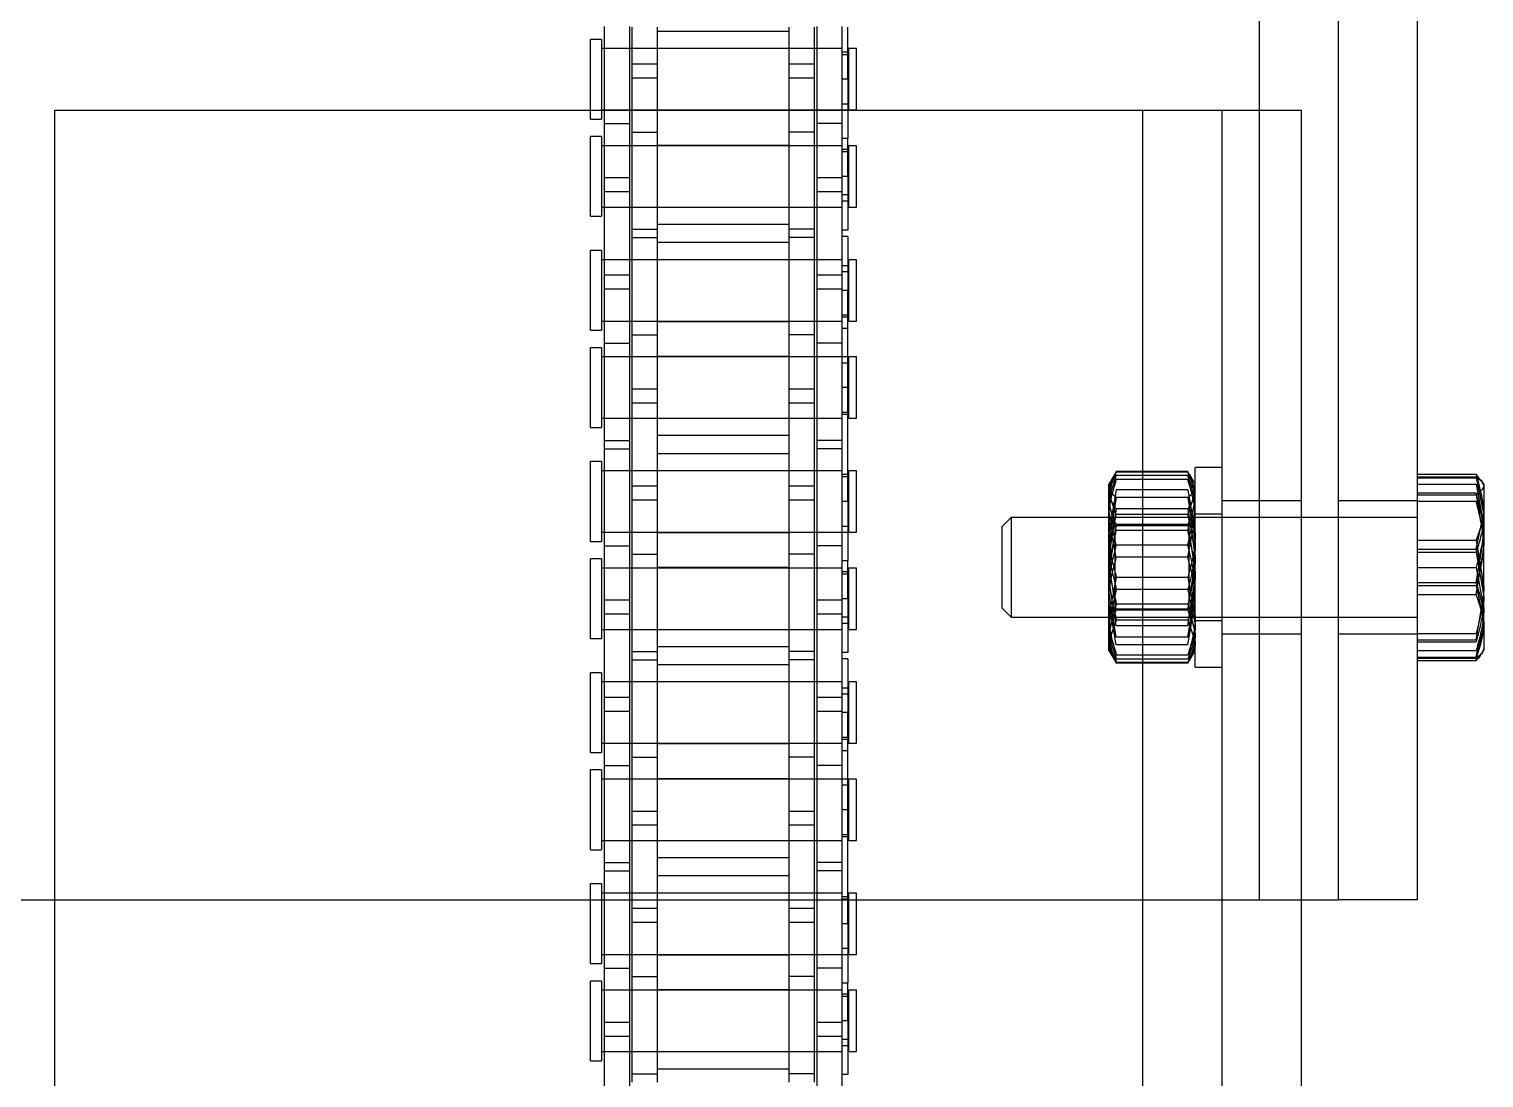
# Model space of a CAD drawing. Header units: metres. Extents: x 0 to 63075, y 0 to 44550.
# Drawn here: x 14313.6 to 14401.1, y 30007.1 to 30070.2 of the extents above; entities that cross this region are included whole.
import ezdxf

# ---------------------------------------------------------------- set-up
doc = ezdxf.new("R2010")
doc.units = ezdxf.units.M
doc.header["$LTSCALE"] = 75
doc.linetypes.add('HIDDEN2', pattern=[4.7625, 3.175, -1.5875])
for name, color, linetype in [('SDM', 7, 'Continuous'), ('SL4', 4, 'Continuous'), ('ST1', 7, 'HIDDEN2')]:
    doc.layers.add(name, color=color, linetype=linetype)

# ---------------------------------------------------------------- blocks, each defined once
blk = doc.blocks.new('A$Ca53c419a')
at = {"layer": 'SL4'}
for p, q in [((3617.213, 420.765), (3617.213, 281.235)), ((2339.738, 281.235), (3664.713, 281.235)), ((3664.713, 281.235), (3664.713, 215.76)), ((3664.713, 249), (3668.974, 249)), ((3668.974, 248.342), (3668.974, 249)), ((3668.974, 248.342), (3664.713, 248.342)), ((3664.713, 248.157), (3669.75, 248.157)), ((3664.73, 248.342), (3664.73, 248.157)), ((3668.42, 248.157), (3668.42, 248.342)), ((3664.713, 246.637), (3669.75, 246.637)), ((3664.713, 246.485), (3669.713, 246.485)), ((3664.73, 246.637), (3664.73, 246.485)), ((3668.42, 246.485), (3668.42, 246.637)), ((3664.713, 244.965), (3669.713, 244.965)), ((3664.713, 237.035), (3669.713, 237.035)), ((3664.713, 235.515), (3669.713, 235.515)), ((3664.713, 235.363), (3669.75, 235.363)), ((3664.73, 235.515), (3664.73, 235.363)), ((3668.42, 235.363), (3668.42, 235.515)), ((3664.713, 233.843), (3669.75, 233.843)), ((3666.575, 233.511), (3666.575, 233.843)), ((3666.575, 233.511), (3664.713, 233.511)), ((3664.73, 233.474), (3664.73, 233)), ((3668.42, 233.474), (3664.73, 233.474)), ((3664.73, 233), (3668.42, 233)), ((3665.099, 233.511), (3665.099, 233.474)), ((3666.575, 233.511), (3669.713, 233.511)), ((3668.051, 233.474), (3668.051, 233.511)), ((3668.42, 233), (3668.42, 233.474)), ((2339.738, 215.76), (3664.713, 215.76)), ((3664.713, 215.76), (3664.713, 206.235)), ((3669.713, 208.763), (3664.713, 208.763)), ((3664.713, 206.235), (2339.738, 206.235)), ((3617.213, 206.235), (3617.213, 204)), ((3634.213, 206.235), (3634.213, 204)), ((3640.213, 204), (3640.213, 206.235)), ((3617.213, 199.238), (3617.213, 204)), ((3717.213, 204), (3617.213, 204)), ((3717.213, 199.238), (3617.213, 199.238)), ((3631.6, 199.238), (3631.6, 195.684)), ((3631.758, 199.238), (3631.758, 195.684)), ((3636.123, 199.238), (3636.123, 195.684)), ((3641.578, 199.238), (3641.578, 195.684)), ((3642.667, 199.238), (3642.667, 195.684)), ((3642.825, 199.238), (3642.825, 195.684)), ((3631.722, 195.57), (3631.6, 195.684)), ((3632.121, 195.29), (3632.213, 195.238)), ((3636.123, 195.684), (3633.94, 195.238)), ((3641.578, 195.684), (3638.85, 195.238)), ((3642.825, 195.684), (3642.633, 195.641)), ((3642.683, 195.588), (3642.825, 195.684)), ((3633.94, 195.238), (3632.221, 195.238)), ((3633.94, 195.238), (3638.85, 195.238)), ((3642.123, 195.238), (3638.85, 195.238))]:
    blk.add_line(p, q, dxfattribs=at)
for points, knots in [([(3633.94, 195.238), (3633.889, 195.238), (3633.151, 195.244), (3632.429, 195.472), (3631.758, 195.684)], [0, 0, 0, 0, 0.070201, 1, 1, 1, 1]), ([(3631.758, 195.684), (3631.896, 195.501), (3632.075, 195.264), (3632.26, 195.242), (3632.302, 195.238)], [0, 0, 0, 0, 0.768151, 1, 1, 1, 1]), ([(3638.85, 195.238), (3638.786, 195.238), (3637.865, 195.244), (3636.962, 195.472), (3636.123, 195.684)], [0, 0, 0, 0, 0.070201, 1, 1, 1, 1]), ([(3642.123, 195.238), (3642.08, 195.242), (3641.896, 195.264), (3641.716, 195.501), (3641.578, 195.684)], [0, 0, 0, 0, 0.231849, 1, 1, 1, 1]), ([(3642.667, 195.684), (3642.63, 195.628), (3642.453, 195.365), (3642.268, 195.294), (3642.123, 195.238)], [0, 0, 0, 0, 0.211001, 1, 1, 1, 1])]:
    blk.add_open_spline(points, degree=3, knots=knots, dxfattribs=at)
at = {"layer": 'ST1'}
for p, q in [((3617.213, 281.235), (3617.213, 208.763)), ((3607.529, 249), (3612.326, 249)), ((3607.529, 249), (3607.529, 248.342)), ((3612.326, 248.342), (3612.326, 249)), ((3613.377, 249), (3618.174, 249)), ((3613.377, 249), (3613.377, 248.342)), ((3618.174, 248.342), (3618.174, 249)), ((3620.229, 249), (3625.026, 249)), ((3620.229, 249), (3620.229, 248.342)), ((3625.026, 248.342), (3625.026, 249)), ((3626.077, 249), (3630.874, 249)), ((3626.077, 249), (3626.077, 248.342)), ((3630.874, 248.342), (3630.874, 249)), ((3632.928, 249), (3637.725, 249)), ((3632.928, 249), (3632.928, 248.342)), ((3637.725, 248.342), (3637.725, 249)), ((3638.777, 249), (3643.574, 249)), ((3638.777, 249), (3638.777, 248.342)), ((3643.574, 248.342), (3643.574, 249)), ((3645.628, 249), (3650.425, 249)), ((3645.628, 249), (3645.628, 248.342)), ((3650.425, 248.342), (3650.425, 249)), ((3651.477, 249), (3656.274, 249)), ((3651.477, 249), (3651.477, 248.342)), ((3656.274, 248.342), (3656.274, 249)), ((3658.328, 249), (3663.125, 249)), ((3658.328, 249), (3658.328, 248.342)), ((3663.125, 248.342), (3663.125, 249)), ((3664.177, 249), (3664.713, 249)), ((3664.177, 249), (3664.177, 248.342)), ((3599.9, 248.157), (3608.995, 248.157)), ((3612.326, 248.342), (3607.529, 248.342)), ((3608.082, 248.342), (3608.082, 233.843)), ((3608.082, 248.157), (3608.082, 246.637)), ((3608.995, 248.157), (3609.855, 248.157)), ((3608.995, 246.637), (3608.995, 248.157)), ((3609.855, 248.157), (3618.95, 248.157)), ((3609.855, 248.157), (3609.855, 246.637)), ((3611.772, 233.843), (3611.772, 248.342)), ((3611.772, 246.637), (3611.772, 248.157)), ((3613.102, 248.157), (3613.102, 246.637)), ((3618.174, 248.342), (3613.377, 248.342)), ((3613.93, 248.342), (3613.93, 233.843)), ((3613.93, 248.157), (3613.93, 246.637)), ((3617.62, 233.843), (3617.62, 248.342)), ((3617.62, 246.637), (3617.62, 248.157)), ((3618.95, 248.157), (3618.95, 246.637)), ((3618.95, 248.157), (3625.3, 248.157)), ((3619.452, 248.157), (3619.452, 246.637)), ((3625.026, 248.342), (3620.229, 248.342)), ((3620.782, 248.342), (3620.782, 233.843)), ((3620.782, 248.157), (3620.782, 246.637)), ((3624.472, 233.843), (3624.472, 248.342)), ((3624.472, 246.637), (3624.472, 248.157)), ((3625.3, 248.157), (3625.3, 246.637)), ((3625.3, 248.157), (3634.395, 248.157)), ((3630.874, 248.342), (3626.077, 248.342)), ((3626.63, 248.342), (3626.63, 233.843)), ((3626.63, 248.157), (3626.63, 246.637)), ((3628.547, 246.637), (3628.547, 248.157)), ((3629.407, 248.157), (3629.407, 246.637)), ((3630.32, 233.843), (3630.32, 248.342)), ((3630.32, 246.637), (3630.32, 248.157)), ((3637.725, 248.342), (3632.928, 248.342)), ((3633.482, 248.342), (3633.482, 233.843)), ((3633.482, 248.157), (3633.482, 246.637)), ((3634.395, 248.157), (3635.255, 248.157)), ((3634.395, 246.637), (3634.395, 248.157)), ((3635.255, 248.157), (3644.35, 248.157)), ((3635.255, 248.157), (3635.255, 246.637)), ((3637.172, 233.843), (3637.172, 248.342)), ((3637.172, 246.637), (3637.172, 248.157)), ((3638.502, 248.157), (3638.502, 246.637)), ((3643.574, 248.342), (3638.777, 248.342)), ((3639.33, 248.342), (3639.33, 233.843)), ((3639.33, 248.157), (3639.33, 246.637)), ((3643.02, 233.843), (3643.02, 248.342)), ((3643.02, 246.637), (3643.02, 248.157)), ((3644.35, 248.157), (3644.35, 246.637)), ((3644.35, 248.157), (3650.7, 248.157)), ((3644.852, 248.157), (3644.852, 246.637)), ((3650.425, 248.342), (3645.628, 248.342)), ((3646.182, 248.342), (3646.182, 233.843)), ((3646.182, 248.157), (3646.182, 246.637)), ((3649.872, 233.843), (3649.872, 248.342)), ((3649.872, 246.637), (3649.872, 248.157)), ((3650.7, 248.157), (3650.7, 246.637)), ((3650.7, 248.157), (3659.795, 248.157)), ((3656.274, 248.342), (3651.477, 248.342)), ((3652.03, 248.342), (3652.03, 233.843)), ((3652.03, 248.157), (3652.03, 246.637)), ((3653.947, 246.637), (3653.947, 248.157)), ((3654.807, 248.157), (3654.807, 246.637)), ((3655.72, 233.843), (3655.72, 248.342)), ((3655.72, 246.637), (3655.72, 248.157)), ((3663.125, 248.342), (3658.328, 248.342)), ((3658.882, 248.342), (3658.882, 233.843)), ((3658.882, 248.157), (3658.882, 246.637)), ((3659.795, 248.157), (3660.655, 248.157)), ((3659.795, 246.637), (3659.795, 248.157)), ((3660.655, 248.157), (3664.713, 248.157)), ((3660.655, 248.157), (3660.655, 246.637)), ((3662.572, 233.843), (3662.572, 248.342)), ((3662.572, 246.637), (3662.572, 248.157)), ((3663.902, 248.157), (3663.902, 246.637)), ((3664.713, 248.342), (3664.177, 248.342)), ((3664.73, 248.157), (3664.73, 246.637)), ((3664.73, 248.157), (3664.73, 246.637)), ((3668.42, 246.637), (3668.42, 248.157)), ((3668.42, 246.637), (3668.42, 248.157)), ((3599.9, 246.637), (3608.995, 246.637)), ((3606.25, 246.485), (3612.6, 246.485)), ((3606.752, 246.485), (3606.752, 244.965)), ((3608.082, 246.485), (3608.082, 244.965)), ((3608.995, 246.637), (3609.855, 246.637)), ((3609.855, 246.637), (3618.95, 246.637)), ((3611.772, 244.965), (3611.772, 246.485)), ((3612.6, 246.485), (3612.6, 244.965)), ((3612.6, 246.485), (3621.695, 246.485)), ((3613.93, 246.485), (3613.93, 244.965)), ((3615.847, 244.965), (3615.847, 246.485)), ((3616.707, 246.485), (3616.707, 244.965)), ((3617.62, 244.965), (3617.62, 246.485)), ((3618.95, 246.637), (3625.3, 246.637)), ((3620.782, 246.485), (3620.782, 244.965)), ((3621.695, 246.485), (3622.555, 246.485)), ((3621.695, 244.965), (3621.695, 246.485)), ((3622.555, 246.485), (3631.65, 246.485)), ((3622.555, 246.485), (3622.555, 244.965)), ((3624.472, 244.965), (3624.472, 246.485)), ((3625.3, 246.637), (3634.395, 246.637)), ((3625.802, 246.485), (3625.802, 244.965)), ((3626.63, 246.485), (3626.63, 244.965)), ((3630.32, 244.965), (3630.32, 246.485)), ((3631.65, 246.485), (3631.65, 244.965)), ((3631.65, 246.485), (3638, 246.485)), ((3632.152, 246.485), (3632.152, 244.965)), ((3633.482, 246.485), (3633.482, 244.965)), ((3634.395, 246.637), (3635.255, 246.637)), ((3635.255, 246.637), (3644.35, 246.637)), ((3637.172, 244.965), (3637.172, 246.485)), ((3638, 246.485), (3638, 244.965)), ((3638, 246.485), (3647.095, 246.485)), ((3639.33, 246.485), (3639.33, 244.965)), ((3641.247, 244.965), (3641.247, 246.485)), ((3642.107, 246.485), (3642.107, 244.965)), ((3643.02, 244.965), (3643.02, 246.485)), ((3644.35, 246.637), (3650.7, 246.637)), ((3646.182, 246.485), (3646.182, 244.965)), ((3647.095, 246.485), (3647.955, 246.485)), ((3647.095, 244.965), (3647.095, 246.485)), ((3647.955, 246.485), (3657.05, 246.485)), ((3647.955, 246.485), (3647.955, 244.965)), ((3649.872, 244.965), (3649.872, 246.485)), ((3650.7, 246.637), (3659.795, 246.637)), ((3651.202, 246.485), (3651.202, 244.965)), ((3652.03, 246.485), (3652.03, 244.965)), ((3655.72, 244.965), (3655.72, 246.485)), ((3657.05, 246.485), (3657.05, 244.965)), ((3657.05, 246.485), (3663.4, 246.485)), ((3657.552, 246.485), (3657.552, 244.965)), ((3658.882, 246.485), (3658.882, 244.965)), ((3659.795, 246.637), (3660.655, 246.637)), ((3660.655, 246.637), (3664.713, 246.637)), ((3662.572, 244.965), (3662.572, 246.485)), ((3663.4, 246.485), (3663.4, 244.965)), ((3663.4, 246.485), (3664.713, 246.485)), ((3664.73, 246.485), (3664.73, 235.515)), ((3664.73, 246.485), (3664.73, 244.965)), ((3666.647, 244.965), (3666.647, 246.485)), ((3667.507, 246.485), (3667.507, 244.965)), ((3668.42, 235.515), (3668.42, 246.485)), ((3668.42, 244.965), (3668.42, 246.485)), ((3606.25, 244.965), (3612.6, 244.965)), ((3607.035, 237.035), (3607.035, 244.965)), ((3608.082, 244.965), (3608.082, 237.035)), ((3611.772, 237.035), (3611.772, 244.965)), ((3611.815, 244.965), (3611.815, 237.035)), ((3612.6, 244.965), (3621.695, 244.965)), ((3613.887, 237.035), (3613.887, 244.965)), ((3613.93, 244.965), (3613.93, 237.035)), ((3617.62, 237.035), (3617.62, 244.965)), ((3618.667, 244.965), (3618.667, 237.035)), ((3619.735, 237.035), (3619.735, 244.965)), ((3620.782, 244.965), (3620.782, 237.035)), ((3621.695, 244.965), (3622.555, 244.965)), ((3622.555, 244.965), (3631.65, 244.965)), ((3624.472, 237.035), (3624.472, 244.965)), ((3624.515, 244.965), (3624.515, 237.035)), ((3626.587, 237.035), (3626.587, 244.965)), ((3626.63, 244.965), (3626.63, 237.035)), ((3630.32, 237.035), (3630.32, 244.965)), ((3631.367, 244.965), (3631.367, 237.035)), ((3631.65, 244.965), (3638, 244.965)), ((3632.435, 237.035), (3632.435, 244.965)), ((3633.482, 244.965), (3633.482, 237.035)), ((3637.172, 237.035), (3637.172, 244.965)), ((3637.215, 244.965), (3637.215, 237.035)), ((3638, 244.965), (3647.095, 244.965)), ((3639.287, 237.035), (3639.287, 244.965)), ((3639.33, 244.965), (3639.33, 237.035)), ((3643.02, 237.035), (3643.02, 244.965)), ((3644.067, 244.965), (3644.067, 237.035)), ((3645.135, 237.035), (3645.135, 244.965)), ((3646.182, 244.965), (3646.182, 237.035)), ((3647.095, 244.965), (3647.955, 244.965)), ((3647.955, 244.965), (3657.05, 244.965)), ((3649.872, 237.035), (3649.872, 244.965)), ((3649.915, 244.965), (3649.915, 237.035)), ((3651.987, 237.035), (3651.987, 244.965)), ((3652.03, 244.965), (3652.03, 237.035)), ((3655.72, 237.035), (3655.72, 244.965)), ((3656.767, 244.965), (3656.767, 237.035)), ((3657.05, 244.965), (3663.4, 244.965)), ((3657.835, 237.035), (3657.835, 244.965)), ((3658.882, 244.965), (3658.882, 237.035)), ((3662.572, 237.035), (3662.572, 244.965)), ((3662.615, 244.965), (3662.615, 237.035)), ((3663.4, 244.965), (3664.713, 244.965)), ((3664.687, 237.035), (3664.687, 244.965)), ((3664.73, 244.965), (3664.73, 237.035)), ((3668.42, 237.035), (3668.42, 244.965)), ((3669.467, 244.965), (3669.467, 237.035)), ((3606.25, 237.035), (3612.6, 237.035)), ((3606.752, 235.515), (3606.752, 237.035)), ((3608.082, 237.035), (3608.082, 235.515)), ((3611.772, 235.515), (3611.772, 237.035)), ((3612.6, 235.515), (3612.6, 237.035)), ((3612.6, 237.035), (3621.695, 237.035)), ((3613.93, 237.035), (3613.93, 235.515)), ((3615.847, 235.515), (3615.847, 237.035)), ((3616.707, 237.035), (3616.707, 235.515)), ((3617.62, 235.515), (3617.62, 237.035)), ((3620.782, 237.035), (3620.782, 235.515)), ((3621.695, 237.035), (3622.555, 237.035)), ((3621.695, 235.515), (3621.695, 237.035)), ((3622.555, 237.035), (3631.65, 237.035)), ((3622.555, 237.035), (3622.555, 235.515)), ((3624.472, 235.515), (3624.472, 237.035)), ((3625.802, 235.515), (3625.802, 237.035)), ((3626.63, 237.035), (3626.63, 235.515)), ((3630.32, 235.515), (3630.32, 237.035)), ((3631.65, 235.515), (3631.65, 237.035)), ((3631.65, 237.035), (3638, 237.035)), ((3632.152, 235.515), (3632.152, 237.035)), ((3633.482, 237.035), (3633.482, 235.515)), ((3637.172, 235.515), (3637.172, 237.035)), ((3638, 235.515), (3638, 237.035)), ((3638, 237.035), (3647.095, 237.035)), ((3639.33, 237.035), (3639.33, 235.515)), ((3641.247, 235.515), (3641.247, 237.035)), ((3642.107, 237.035), (3642.107, 235.515)), ((3643.02, 235.515), (3643.02, 237.035)), ((3646.182, 237.035), (3646.182, 235.515)), ((3647.095, 237.035), (3647.955, 237.035)), ((3647.095, 235.515), (3647.095, 237.035)), ((3647.955, 237.035), (3657.05, 237.035)), ((3647.955, 237.035), (3647.955, 235.515)), ((3649.872, 235.515), (3649.872, 237.035)), ((3651.202, 235.515), (3651.202, 237.035)), ((3652.03, 237.035), (3652.03, 235.515)), ((3655.72, 235.515), (3655.72, 237.035)), ((3657.05, 235.515), (3657.05, 237.035)), ((3657.05, 237.035), (3663.4, 237.035)), ((3657.552, 235.515), (3657.552, 237.035)), ((3658.882, 237.035), (3658.882, 235.515)), ((3662.572, 235.515), (3662.572, 237.035)), ((3663.4, 235.515), (3663.4, 237.035)), ((3663.4, 237.035), (3664.713, 237.035)), ((3664.73, 237.035), (3664.73, 235.515)), ((3666.647, 235.515), (3666.647, 237.035)), ((3667.507, 237.035), (3667.507, 235.515)), ((3668.42, 235.515), (3668.42, 237.035)), ((3599.9, 235.363), (3608.995, 235.363)), ((3606.25, 235.515), (3612.6, 235.515)), ((3608.082, 235.363), (3608.082, 233.843)), ((3608.995, 235.363), (3609.855, 235.363)), ((3608.995, 233.843), (3608.995, 235.363)), ((3609.855, 235.363), (3618.95, 235.363)), ((3609.855, 235.363), (3609.855, 233.843)), ((3611.772, 233.843), (3611.772, 235.363)), ((3612.6, 235.515), (3621.695, 235.515)), ((3613.102, 233.843), (3613.102, 235.363)), ((3613.93, 235.363), (3613.93, 233.511)), ((3617.62, 233.843), (3617.62, 235.363)), ((3618.95, 233.843), (3618.95, 235.363)), ((3618.95, 235.363), (3625.3, 235.363)), ((3619.452, 233.843), (3619.452, 235.363)), ((3620.782, 235.363), (3620.782, 233.843)), ((3621.695, 235.515), (3622.555, 235.515)), ((3622.555, 235.515), (3631.65, 235.515)), ((3624.472, 233.511), (3624.472, 235.363)), ((3625.3, 233.843), (3625.3, 235.363)), ((3625.3, 235.363), (3634.395, 235.363)), ((3626.63, 235.363), (3626.63, 233.843)), ((3628.547, 233.843), (3628.547, 235.363)), ((3629.407, 235.363), (3629.407, 233.843)), ((3630.32, 233.843), (3630.32, 235.363)), ((3631.65, 235.515), (3638, 235.515)), ((3633.482, 235.363), (3633.482, 233.843)), ((3634.395, 235.363), (3635.255, 235.363)), ((3634.395, 233.843), (3634.395, 235.363)), ((3635.255, 235.363), (3644.35, 235.363)), ((3635.255, 235.363), (3635.255, 233.843)), ((3637.172, 233.843), (3637.172, 235.363)), ((3638, 235.515), (3647.095, 235.515)), ((3638.502, 233.843), (3638.502, 235.363)), ((3639.33, 235.363), (3639.33, 233.511)), ((3643.02, 233.843), (3643.02, 235.363)), ((3644.35, 233.843), (3644.35, 235.363)), ((3644.35, 235.363), (3650.7, 235.363)), ((3644.852, 233.843), (3644.852, 235.363)), ((3646.182, 235.363), (3646.182, 233.843)), ((3647.095, 235.515), (3647.955, 235.515)), ((3647.955, 235.515), (3657.05, 235.515)), ((3649.872, 233.511), (3649.872, 235.363)), ((3650.7, 233.843), (3650.7, 235.363)), ((3650.7, 235.363), (3659.795, 235.363)), ((3652.03, 235.363), (3652.03, 233.843)), ((3653.947, 233.843), (3653.947, 235.363)), ((3654.807, 235.363), (3654.807, 233.843)), ((3655.72, 233.843), (3655.72, 235.363)), ((3657.05, 235.515), (3663.4, 235.515)), ((3658.882, 235.363), (3658.882, 233.843)), ((3659.795, 235.363), (3660.655, 235.363)), ((3659.795, 233.843), (3659.795, 235.363)), ((3660.655, 235.363), (3664.713, 235.363)), ((3660.655, 235.363), (3660.655, 233.843)), ((3662.572, 233.843), (3662.572, 235.363)), ((3663.4, 235.515), (3664.713, 235.515)), ((3663.902, 233.843), (3663.902, 235.363)), ((3664.73, 235.363), (3664.73, 233.511)), ((3664.73, 235.363), (3664.73, 233.843)), ((3668.42, 233.843), (3668.42, 235.363)), ((3668.42, 233.843), (3668.42, 235.363)), ((3599.9, 233.843), (3608.995, 233.843)), ((3606.696, 233.511), (3606.696, 233.843)), ((3608.451, 233.843), (3608.451, 233.474)), ((3608.82, 233.511), (3608.82, 233.843)), ((3608.995, 233.843), (3609.855, 233.843)), ((3609.855, 233.843), (3618.95, 233.843)), ((3609.927, 233.511), (3609.927, 233.843)), ((3611.403, 233.474), (3611.403, 233.843)), ((3611.546, 233.511), (3611.546, 233.843)), ((3612.223, 233.843), (3612.223, 233.511)), ((3614.299, 233.843), (3614.299, 233.474)), ((3615.775, 233.511), (3615.775, 233.843)), ((3617.251, 233.474), (3617.251, 233.843)), ((3617.394, 233.511), (3617.394, 233.843)), ((3618.95, 233.843), (3625.3, 233.843)), ((3621.008, 233.511), (3621.008, 233.843)), ((3621.151, 233.843), (3621.151, 233.474)), ((3622.627, 233.511), (3622.627, 233.843)), ((3624.103, 233.474), (3624.103, 233.843)), ((3625.3, 233.843), (3634.395, 233.843)), ((3626.179, 233.511), (3626.179, 233.843)), ((3626.856, 233.511), (3626.856, 233.843)), ((3626.999, 233.843), (3626.999, 233.474)), ((3628.475, 233.511), (3628.475, 233.843)), ((3629.582, 233.511), (3629.582, 233.843)), ((3629.951, 233.474), (3629.951, 233.843)), ((3631.706, 233.511), (3631.706, 233.843)), ((3632.096, 233.511), (3632.096, 233.843)), ((3633.851, 233.843), (3633.851, 233.474)), ((3634.22, 233.511), (3634.22, 233.843)), ((3634.395, 233.843), (3635.255, 233.843)), ((3635.255, 233.843), (3644.35, 233.843)), ((3635.327, 233.511), (3635.327, 233.843)), ((3636.803, 233.474), (3636.803, 233.843)), ((3636.946, 233.511), (3636.946, 233.843)), ((3637.623, 233.843), (3637.623, 233.511)), ((3639.699, 233.843), (3639.699, 233.474)), ((3641.175, 233.511), (3641.175, 233.843)), ((3642.651, 233.474), (3642.651, 233.843)), ((3642.794, 233.511), (3642.794, 233.843)), ((3644.35, 233.843), (3650.7, 233.843)), ((3646.408, 233.511), (3646.408, 233.843)), ((3646.551, 233.843), (3646.551, 233.474)), ((3648.027, 233.511), (3648.027, 233.843)), ((3649.503, 233.474), (3649.503, 233.843)), ((3650.7, 233.843), (3659.795, 233.843)), ((3651.579, 233.511), (3651.579, 233.843)), ((3652.256, 233.511), (3652.256, 233.843)), ((3652.399, 233.843), (3652.399, 233.474)), ((3653.875, 233.511), (3653.875, 233.843)), ((3654.982, 233.511), (3654.982, 233.843)), ((3655.351, 233.474), (3655.351, 233.843)), ((3657.106, 233.511), (3657.106, 233.843)), ((3657.496, 233.511), (3657.496, 233.843)), ((3659.251, 233.843), (3659.251, 233.474)), ((3659.62, 233.511), (3659.62, 233.843)), ((3659.795, 233.843), (3660.655, 233.843)), ((3660.655, 233.843), (3664.713, 233.843)), ((3660.727, 233.511), (3660.727, 233.843)), ((3662.203, 233.474), (3662.203, 233.843)), ((3662.346, 233.511), (3662.346, 233.843)), ((3663.023, 233.843), (3663.023, 233.511)), ((3665.099, 233.843), (3665.099, 233.511)), ((3668.051, 233.511), (3668.051, 233.843)), ((3668.194, 233.511), (3668.194, 233.843)), ((3609.927, 233.511), (3606.696, 233.511)), ((3611.772, 233.474), (3608.082, 233.474)), ((3608.082, 233.474), (3608.082, 233)), ((3608.082, 233), (3611.772, 233)), ((3609.927, 233.511), (3612.223, 233.511)), ((3611.772, 233), (3611.772, 233.474)), ((3615.775, 233.511), (3612.223, 233.511)), ((3617.62, 233.474), (3613.93, 233.474)), ((3613.93, 233.474), (3613.93, 233)), ((3613.93, 233), (3617.62, 233)), ((3615.775, 233.511), (3628.475, 233.511)), ((3617.62, 233), (3617.62, 233.474)), ((3624.472, 233.474), (3620.782, 233.474)), ((3620.782, 233.474), (3620.782, 233)), ((3620.782, 233), (3624.472, 233)), ((3624.472, 233), (3624.472, 233.474)), ((3630.32, 233.474), (3626.63, 233.474)), ((3626.63, 233.474), (3626.63, 233)), ((3626.63, 233), (3630.32, 233)), ((3631.706, 233.511), (3628.475, 233.511)), ((3630.32, 233), (3630.32, 233.474)), ((3635.327, 233.511), (3632.096, 233.511)), ((3637.172, 233.474), (3633.482, 233.474)), ((3633.482, 233.474), (3633.482, 233)), ((3633.482, 233), (3637.172, 233)), ((3635.327, 233.511), (3637.623, 233.511)), ((3637.172, 233), (3637.172, 233.474)), ((3641.175, 233.511), (3637.623, 233.511)), ((3643.02, 233.474), (3639.33, 233.474)), ((3639.33, 233.474), (3639.33, 233)), ((3639.33, 233), (3643.02, 233)), ((3641.175, 233.511), (3653.875, 233.511)), ((3643.02, 233), (3643.02, 233.474)), ((3649.872, 233.474), (3646.182, 233.474)), ((3646.182, 233.474), (3646.182, 233)), ((3646.182, 233), (3649.872, 233)), ((3649.872, 233), (3649.872, 233.474)), ((3655.72, 233.474), (3652.03, 233.474)), ((3652.03, 233.474), (3652.03, 233)), ((3652.03, 233), (3655.72, 233)), ((3657.106, 233.511), (3653.875, 233.511)), ((3655.72, 233), (3655.72, 233.474)), ((3660.727, 233.511), (3657.496, 233.511)), ((3662.572, 233.474), (3658.882, 233.474)), ((3658.882, 233.474), (3658.882, 233)), ((3658.882, 233), (3662.572, 233)), ((3660.727, 233.511), (3663.023, 233.511)), ((3662.572, 233), (3662.572, 233.474)), ((3664.713, 233.511), (3663.023, 233.511)), ((3634.767, 224.238), (3634.213, 223.683)), ((3639.658, 224.238), (3634.767, 224.238)), ((3640.213, 223.683), (3639.658, 224.238)), ((3640.213, 223.683), (3634.213, 223.683)), ((3634.213, 223.683), (3634.213, 206.235)), ((3640.213, 206.235), (3640.213, 223.683)), ((3631.449, 213.044), (3631.449, 217.351)), ((3631.488, 213.044), (3631.488, 217.351)), ((3632.213, 217.798), (3631.601, 217.445)), ((3631.68, 213.044), (3631.68, 217.351)), ((3631.797, 217.55), (3632.594, 217.798)), ((3631.935, 213.044), (3631.935, 217.351)), ((3632.078, 217.658), (3632.349, 217.798)), ((3632.185, 217.735), (3632.241, 217.798)), ((3632.241, 217.798), (3632.213, 217.798)), ((3632.213, 217.798), (3632.742, 217.798)), ((3632.547, 217.351), (3635.186, 217.798)), ((3632.547, 213.044), (3632.547, 217.351)), ((3634.034, 217.351), (3632.742, 217.798)), ((3632.742, 217.798), (3636.916, 217.798)), ((3633.018, 217.351), (3635.784, 217.798)), ((3633.018, 213.044), (3633.018, 217.351)), ((3635.001, 217.351), (3633.245, 217.798)), ((3633.7, 217.351), (3636.562, 217.798)), ((3633.7, 213.044), (3633.7, 217.351)), ((3635.875, 217.351), (3633.777, 217.798)), ((3634.034, 213.044), (3634.034, 217.351)), ((3634.213, 217.798), (3634.713, 217.447)), ((3636.601, 217.351), (3634.268, 217.798)), ((3634.627, 217.351), (3637.509, 217.798)), ((3634.627, 213.044), (3634.627, 217.351)), ((3639.3, 217.447), (3634.713, 217.447)), ((3634.713, 217.447), (3634.713, 212.973)), ((3635.001, 213.044), (3635.001, 217.351)), ((3635.875, 213.044), (3635.875, 217.351)), ((3636.601, 213.044), (3636.601, 217.351)), ((3639.798, 217.351), (3636.916, 217.798)), ((3636.916, 217.798), (3641.387, 217.798)), ((3637.824, 217.351), (3640.157, 217.798)), ((3637.824, 213.044), (3637.824, 217.351)), ((3640.725, 217.351), (3637.863, 217.798)), ((3638.55, 217.351), (3640.648, 217.798)), ((3638.55, 213.044), (3638.55, 217.351)), ((3641.407, 217.351), (3638.641, 217.798)), ((3641.878, 217.351), (3639.239, 217.798)), ((3639.713, 217.447), (3639.3, 217.447)), ((3639.424, 217.351), (3641.18, 217.798)), ((3639.424, 213.044), (3639.424, 217.351)), ((3639.713, 217.447), (3640.213, 217.798)), ((3639.713, 212.973), (3639.713, 217.447)), ((3639.798, 213.044), (3639.798, 217.351)), ((3640.391, 217.351), (3641.683, 217.798)), ((3640.391, 213.044), (3640.391, 217.351)), ((3640.725, 213.044), (3640.725, 217.351)), ((3641.387, 217.798), (3642.213, 217.798)), ((3641.407, 213.044), (3641.407, 217.351)), ((3641.878, 213.044), (3641.878, 217.351)), ((3642.184, 217.798), (3642.241, 217.773)), ((3642.824, 217.445), (3642.213, 217.798)), ((3642.49, 213.044), (3642.49, 217.351)), ((3642.745, 213.044), (3642.745, 217.351)), ((3642.937, 213.044), (3642.937, 217.351)), ((3642.976, 213.044), (3642.976, 217.351)), ((2339.738, 215.76), (3664.713, 215.76)), ((3631.601, 212.95), (3632.213, 212.597)), ((3632.547, 213.044), (3635.186, 212.597)), ((3634.034, 213.044), (3632.742, 212.597)), ((3633.018, 213.044), (3635.784, 212.597)), ((3635.001, 213.044), (3633.245, 212.597)), ((3633.7, 213.044), (3636.562, 212.597)), ((3635.875, 213.044), (3633.777, 212.597)), ((3634.713, 212.973), (3634.213, 212.623)), ((3636.601, 213.044), (3634.268, 212.597)), ((3634.627, 213.044), (3637.509, 212.597)), ((3634.713, 212.973), (3639.713, 212.973)), ((3639.798, 213.044), (3636.916, 212.597)), ((3637.824, 213.044), (3640.157, 212.597)), ((3640.725, 213.044), (3637.863, 212.597)), ((3638.55, 213.044), (3640.648, 212.597)), ((3641.407, 213.044), (3638.641, 212.597)), ((3641.878, 213.044), (3639.239, 212.597)), ((3639.424, 213.044), (3641.18, 212.597)), ((3640.213, 212.623), (3639.713, 212.973)), ((3640.391, 213.044), (3641.683, 212.597)), ((3642.213, 212.597), (3642.824, 212.95)), ((3642.806, 212.981), (3642.976, 213.044)), ((3631.213, 212.597), (3643.213, 212.597)), ((3631.213, 212.597), (3631.213, 210.998)), ((3634.013, 212.597), (3634.013, 210.998)), ((3634.213, 212.623), (3639.717, 212.623)), ((3634.213, 212.623), (3634.213, 212.597)), ((3639.717, 212.623), (3640.213, 212.623)), ((3640.213, 212.597), (3640.213, 212.623)), ((3640.413, 210.998), (3640.413, 212.597)), ((3643.213, 210.998), (3643.213, 212.597)), ((3664.713, 210.998), (2339.738, 210.998)), ((3633.213, 210.998), (3633.213, 206.235)), ((3641.213, 206.235), (3641.213, 210.998)), ((3617.213, 208.763), (3617.213, 206.235)), ((3717.213, 208.763), (3617.213, 208.763)), ((3664.713, 208.763), (3617.213, 208.763)), ((3633.213, 204), (3633.213, 199.238)), ((3634.213, 204), (3634.213, 199.238)), ((3640.213, 199.238), (3640.213, 204)), ((3641.213, 199.238), (3641.213, 204)), ((3631.818, 199.238), (3631.818, 195.684)), ((3632.213, 199.238), (3632.213, 195.684)), ((3632.733, 199.238), (3632.733, 195.684)), ((3632.847, 199.238), (3632.847, 195.684)), ((3633.234, 199.238), (3633.234, 195.684)), ((3635.579, 199.238), (3635.579, 195.684)), ((3636.297, 199.238), (3636.297, 195.684)), ((3637.213, 199.238), (3637.213, 195.684)), ((3638.128, 199.238), (3638.128, 195.684)), ((3638.302, 199.238), (3638.302, 195.684)), ((3638.846, 199.238), (3638.846, 195.684)), ((3641.191, 199.238), (3641.191, 195.684)), ((3641.692, 199.238), (3641.692, 195.684)), ((3642.213, 199.238), (3642.213, 195.684)), ((3642.607, 199.238), (3642.607, 195.684)), ((3631.6, 195.684), (3633.589, 195.238)), ((3631.818, 195.684), (3634.058, 195.238)), ((3631.999, 195.361), (3632.121, 195.29)), ((3632.847, 195.684), (3635.575, 195.238)), ((3637.213, 195.684), (3634.713, 195.238)), ((3638.128, 195.684), (3635.431, 195.238)), ((3635.579, 195.684), (3638.385, 195.238)), ((3638.846, 195.684), (3636.04, 195.238)), ((3636.297, 195.684), (3638.994, 195.238)), ((3638.302, 195.684), (3640.485, 195.238)), ((3642.213, 195.684), (3639.713, 195.238)), ((3642.607, 195.684), (3640.367, 195.238)), ((3642.633, 195.641), (3640.836, 195.238)), ((3642.213, 195.238), (3642.426, 195.361)), ((3642.416, 195.409), (3642.683, 195.588)), ((3642.213, 195.238), (3642.123, 195.238)), ((3642.149, 195.238), (3642.213, 195.238))]:
    blk.add_line(p, q, dxfattribs=at)
for points, knots in [([(3632.742, 217.798), (3632.711, 217.797), (3632.275, 217.791), (3631.847, 217.563), (3631.449, 217.351)], [0, 0, 0, 0, 0.070201, 1, 1, 1, 1]), ([(3631.449, 217.351), (3631.583, 217.418), (3632.101, 217.68), (3632.639, 217.747), (3633.038, 217.798)], [0, 0, 0, 0, 0.257551, 1, 1, 1, 1]), ([(3633.245, 217.798), (3633.203, 217.797), (3632.61, 217.791), (3632.029, 217.563), (3631.488, 217.351)], [0, 0, 0, 0, 0.070201, 1, 1, 1, 1]), ([(3633.777, 217.798), (3633.727, 217.797), (3633.019, 217.791), (3632.325, 217.563), (3631.68, 217.351)], [0, 0, 0, 0, 0.0702006, 1, 1, 1, 1]), ([(3634.268, 217.798), (3634.212, 217.797), (3633.425, 217.791), (3632.653, 217.563), (3631.935, 217.351)], [0, 0, 0, 0, 0.0702006, 1, 1, 1, 1]), ([(3633.038, 217.798), (3633.183, 217.791), (3633.721, 217.766), (3634.244, 217.526), (3634.627, 217.351)], [0, 0, 0, 0, 0.2686336, 1, 1, 1, 1]), ([(3636.916, 217.798), (3636.848, 217.797), (3635.875, 217.791), (3634.921, 217.563), (3634.034, 217.351)], [0, 0, 0, 0, 0.070201, 1, 1, 1, 1]), ([(3637.863, 217.798), (3637.795, 217.797), (3636.829, 217.791), (3635.882, 217.563), (3635.001, 217.351)], [0, 0, 0, 0, 0.070201, 1, 1, 1, 1]), ([(3635.186, 217.798), (3635.248, 217.797), (3636.139, 217.791), (3637.012, 217.563), (3637.824, 217.351)], [0, 0, 0, 0, 0.070201, 1, 1, 1, 1]), ([(3635.784, 217.798), (3635.85, 217.797), (3636.784, 217.791), (3637.699, 217.563), (3638.55, 217.351)], [0, 0, 0, 0, 0.070201, 1, 1, 1, 1]), ([(3638.641, 217.798), (3638.575, 217.797), (3637.641, 217.791), (3636.726, 217.563), (3635.875, 217.351)], [0, 0, 0, 0, 0.070201, 1, 1, 1, 1]), ([(3636.562, 217.798), (3636.63, 217.797), (3637.596, 217.791), (3638.543, 217.563), (3639.424, 217.351)], [0, 0, 0, 0, 0.070201, 1, 1, 1, 1]), ([(3639.239, 217.798), (3639.177, 217.797), (3638.286, 217.791), (3637.413, 217.563), (3636.601, 217.351)], [0, 0, 0, 0, 0.070201, 1, 1, 1, 1]), ([(3637.509, 217.798), (3637.577, 217.797), (3638.55, 217.791), (3639.504, 217.563), (3640.391, 217.351)], [0, 0, 0, 0, 0.070201, 1, 1, 1, 1]), ([(3639.798, 217.351), (3639.931, 217.418), (3640.449, 217.68), (3640.987, 217.747), (3641.387, 217.798)], [0, 0, 0, 0, 0.257551, 1, 1, 1, 1]), ([(3640.157, 217.798), (3640.213, 217.797), (3641, 217.791), (3641.772, 217.563), (3642.49, 217.351)], [0, 0, 0, 0, 0.070201, 1, 1, 1, 1]), ([(3640.648, 217.798), (3640.698, 217.797), (3641.406, 217.791), (3642.1, 217.563), (3642.745, 217.351)], [0, 0, 0, 0, 0.070201, 1, 1, 1, 1]), ([(3640.725, 217.351), (3640.818, 217.418), (3641.179, 217.68), (3641.553, 217.747), (3641.831, 217.798)], [0, 0, 0, 0, 0.257551, 1, 1, 1, 1]), ([(3641.18, 217.798), (3641.222, 217.797), (3641.815, 217.791), (3642.396, 217.563), (3642.937, 217.351)], [0, 0, 0, 0, 0.0702006, 1, 1, 1, 1]), ([(3641.387, 217.798), (3641.531, 217.791), (3642.069, 217.766), (3642.593, 217.526), (3642.976, 217.351)], [0, 0, 0, 0, 0.268634, 1, 1, 1, 1]), ([(3641.407, 217.351), (3641.464, 217.418), (3641.682, 217.68), (3641.908, 217.747), (3642.076, 217.798)], [0, 0, 0, 0, 0.257551, 1, 1, 1, 1]), ([(3641.683, 217.798), (3641.714, 217.797), (3642.15, 217.791), (3642.578, 217.563), (3642.976, 217.351)], [0, 0, 0, 0, 0.070201, 1, 1, 1, 1]), ([(3641.831, 217.798), (3641.932, 217.793), (3642.195, 217.781), (3642.451, 217.619), (3642.609, 217.518)], [0, 0, 0, 0, 0.382677, 1, 1, 1, 1]), ([(3642.076, 217.798), (3642.137, 217.798), (3642.23, 217.8), (3642.32, 217.713), (3642.351, 217.684)], [0, 0, 0, 0, 0.659117, 1, 1, 1, 1]), ([(3631.449, 213.044), (3631.583, 212.977), (3632.101, 212.715), (3632.639, 212.648), (3633.038, 212.597)], [0, 0, 0, 0, 0.257551, 1, 1, 1, 1]), ([(3633.245, 212.597), (3633.203, 212.598), (3632.61, 212.604), (3632.029, 212.832), (3631.488, 213.044)], [0, 0, 0, 0, 0.0702006, 1, 1, 1, 1]), ([(3632.742, 212.597), (3632.711, 212.598), (3632.332, 212.603), (3631.96, 212.8), (3631.619, 212.981)], [0, 0, 0, 0, 0.080832, 1, 1, 1, 1]), ([(3633.777, 212.597), (3633.727, 212.598), (3633.019, 212.604), (3632.325, 212.832), (3631.68, 213.044)], [0, 0, 0, 0, 0.070201, 1, 1, 1, 1]), ([(3634.268, 212.597), (3634.212, 212.598), (3633.425, 212.604), (3632.653, 212.832), (3631.935, 213.044)], [0, 0, 0, 0, 0.070201, 1, 1, 1, 1]), ([(3633.038, 212.597), (3633.183, 212.604), (3633.721, 212.629), (3634.244, 212.869), (3634.627, 213.044)], [0, 0, 0, 0, 0.268634, 1, 1, 1, 1]), ([(3636.916, 212.597), (3636.848, 212.598), (3635.875, 212.604), (3634.921, 212.832), (3634.034, 213.044)], [0, 0, 0, 0, 0.070201, 1, 1, 1, 1]), ([(3637.863, 212.597), (3637.795, 212.598), (3636.829, 212.604), (3635.882, 212.832), (3635.001, 213.044)], [0, 0, 0, 0, 0.070201, 1, 1, 1, 1]), ([(3635.186, 212.597), (3635.248, 212.598), (3636.139, 212.604), (3637.012, 212.832), (3637.824, 213.044)], [0, 0, 0, 0, 0.0702006, 1, 1, 1, 1]), ([(3635.784, 212.597), (3635.85, 212.598), (3636.784, 212.604), (3637.699, 212.832), (3638.55, 213.044)], [0, 0, 0, 0, 0.0702006, 1, 1, 1, 1]), ([(3638.641, 212.597), (3638.575, 212.598), (3637.641, 212.604), (3636.726, 212.832), (3635.875, 213.044)], [0, 0, 0, 0, 0.070201, 1, 1, 1, 1]), ([(3636.562, 212.597), (3636.63, 212.598), (3637.596, 212.604), (3638.543, 212.832), (3639.424, 213.044)], [0, 0, 0, 0, 0.070201, 1, 1, 1, 1]), ([(3639.239, 212.597), (3639.177, 212.598), (3638.286, 212.604), (3637.413, 212.832), (3636.601, 213.044)], [0, 0, 0, 0, 0.070201, 1, 1, 1, 1]), ([(3637.509, 212.597), (3637.577, 212.598), (3638.55, 212.604), (3639.504, 212.832), (3640.391, 213.044)], [0, 0, 0, 0, 0.070201, 1, 1, 1, 1]), ([(3639.798, 213.044), (3639.931, 212.977), (3640.449, 212.715), (3640.987, 212.648), (3641.387, 212.597)], [0, 0, 0, 0, 0.257551, 1, 1, 1, 1]), ([(3640.157, 212.597), (3640.213, 212.598), (3641, 212.604), (3641.772, 212.832), (3642.49, 213.044)], [0, 0, 0, 0, 0.070201, 1, 1, 1, 1]), ([(3640.648, 212.597), (3640.698, 212.598), (3641.406, 212.604), (3642.1, 212.832), (3642.745, 213.044)], [0, 0, 0, 0, 0.0702006, 1, 1, 1, 1]), ([(3640.725, 213.044), (3640.818, 212.977), (3641.179, 212.715), (3641.553, 212.648), (3641.831, 212.597)], [0, 0, 0, 0, 0.257551, 1, 1, 1, 1]), ([(3641.18, 212.597), (3641.222, 212.598), (3641.815, 212.604), (3642.396, 212.832), (3642.937, 213.044)], [0, 0, 0, 0, 0.070201, 1, 1, 1, 1]), ([(3641.387, 212.597), (3641.531, 212.604), (3642.069, 212.629), (3642.593, 212.869), (3642.976, 213.044)], [0, 0, 0, 0, 0.268634, 1, 1, 1, 1]), ([(3641.407, 213.044), (3641.464, 212.977), (3641.682, 212.715), (3641.908, 212.648), (3642.076, 212.597)], [0, 0, 0, 0, 0.257551, 1, 1, 1, 1]), ([(3641.683, 212.597), (3641.714, 212.598), (3641.982, 212.6), (3642.245, 212.738), (3642.478, 212.86)], [0, 0, 0, 0, 0.114283, 1, 1, 1, 1]), ([(3632.008, 195.42), (3631.927, 195.44), (3631.83, 195.464), (3631.737, 195.555), (3631.722, 195.57)], [0, 0, 0, 0, 0.831587, 1, 1, 1, 1]), ([(3634.713, 195.238), (3634.653, 195.238), (3633.809, 195.244), (3632.982, 195.472), (3632.213, 195.684)], [0, 0, 0, 0, 0.070201, 1, 1, 1, 1]), ([(3635.431, 195.238), (3635.367, 195.238), (3634.456, 195.244), (3633.563, 195.472), (3632.733, 195.684)], [0, 0, 0, 0, 0.070201, 1, 1, 1, 1]), ([(3636.04, 195.238), (3635.974, 195.238), (3635.026, 195.244), (3634.097, 195.472), (3633.234, 195.684)], [0, 0, 0, 0, 0.070201, 1, 1, 1, 1]), ([(3633.589, 195.238), (3633.636, 195.238), (3634.308, 195.244), (3634.967, 195.472), (3635.579, 195.684)], [0, 0, 0, 0, 0.070201, 1, 1, 1, 1]), ([(3634.058, 195.238), (3634.111, 195.238), (3634.867, 195.244), (3635.608, 195.472), (3636.297, 195.684)], [0, 0, 0, 0, 0.070201, 1, 1, 1, 1]), ([(3635.575, 195.238), (3635.639, 195.238), (3636.56, 195.244), (3637.463, 195.472), (3638.302, 195.684)], [0, 0, 0, 0, 0.070201, 1, 1, 1, 1]), ([(3639.713, 195.238), (3639.653, 195.238), (3638.809, 195.244), (3637.982, 195.472), (3637.213, 195.684)], [0, 0, 0, 0, 0.070201, 1, 1, 1, 1]), ([(3640.367, 195.238), (3640.314, 195.238), (3639.558, 195.244), (3638.817, 195.472), (3638.128, 195.684)], [0, 0, 0, 0, 0.070201, 1, 1, 1, 1]), ([(3638.385, 195.238), (3638.451, 195.238), (3639.399, 195.244), (3640.328, 195.472), (3641.191, 195.684)], [0, 0, 0, 0, 0.070201, 1, 1, 1, 1]), ([(3640.836, 195.238), (3640.789, 195.238), (3640.117, 195.244), (3639.458, 195.472), (3638.846, 195.684)], [0, 0, 0, 0, 0.070201, 1, 1, 1, 1]), ([(3638.994, 195.238), (3639.058, 195.238), (3639.969, 195.244), (3640.862, 195.472), (3641.692, 195.684)], [0, 0, 0, 0, 0.0702006, 1, 1, 1, 1]), ([(3640.485, 195.238), (3640.536, 195.238), (3641.274, 195.244), (3641.996, 195.472), (3642.667, 195.684)], [0, 0, 0, 0, 0.0702006, 1, 1, 1, 1]), ([(3642.149, 195.238), (3642.185, 195.232), (3642.228, 195.226), (3642.27, 195.279), (3642.276, 195.287)], [0, 0, 0, 0, 0.844853, 1, 1, 1, 1])]:
    blk.add_open_spline(points, degree=3, knots=knots, dxfattribs=at)

msp = doc.modelspace()

# ---------------------------------------------------------------- block references
at = {"layer": 'SDM', "rotation": 90}
msp.add_blockref('A$Ca53c419a', (14596.359, 26400.599), dxfattribs=at)

doc.saveas('drawing.dxf')
